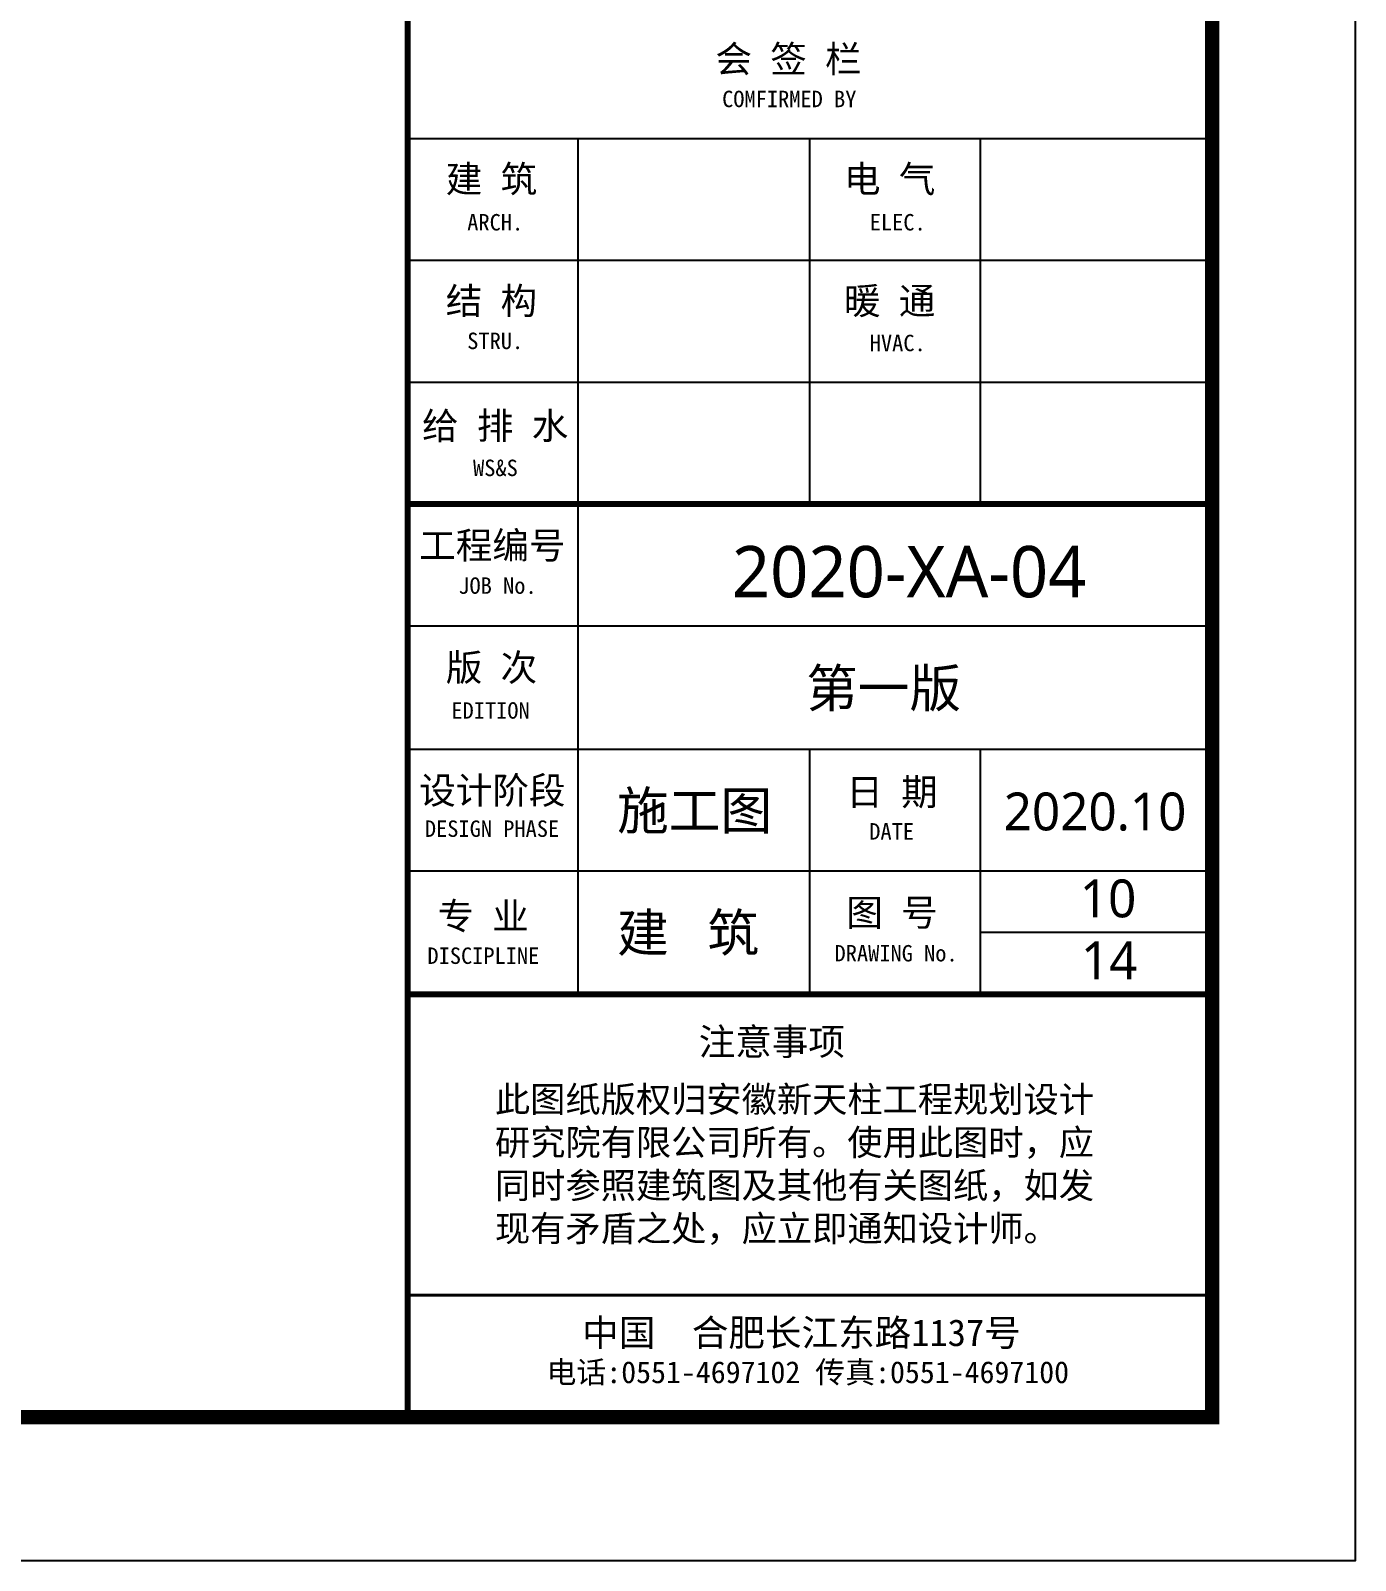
# Model space of a CAD drawing. Extents: x -522490 to 417652, y 450811 to 1108047.
# Drawn here: x 393513 to 402752, y 590586 to 601261 of the extents above; entities that cross this region are included whole.
import ezdxf

# ---------------------------------------------------------------- set-up
doc = ezdxf.new("R2010")
doc.units = 0
doc.header["$LTSCALE"] = 1000
doc.header["$MEASUREMENT"] = 0
for name, color, linetype in [('46', 7, 'Continuous'), ('PUB_TEXT', 7, 'Continuous'), ('PUB_TITLE', 4, 'Continuous')]:
    doc.layers.add(name, color=color, linetype=linetype)
doc.styles.add('-黑体', font='', dxfattribs={"width": 0.8})
doc.styles.add('TQ', font='')
doc.styles.get('-黑体').set_extended_font_data('Microsoft YaHei')
doc.styles.get('TQ').set_extended_font_data('SimSun')

# ---------------------------------------------------------------- blocks, each defined once
blk = doc.blocks.new('ly')
at = {"layer": 'PUB_TEXT', "insert": (-5884, 1715), "char_height": 212, "width": 5144.75, "attachment_point": 1, "style": 'TQ'}
blk.add_mtext('此图纸版权归安徽新天柱工程规划设计研究院有限公司所有。使用此图时，应同时参照建筑图及其他有关图纸，如发现有矛盾之处，应立即通知设计师。', dxfattribs=at)

msp = doc.modelspace()

# ---------------------------------------------------------------- linework, layer by layer
at = {"layer": 'PUB_TEXT'}
for p, q in [((401752.5, 591585.6), (401752.5, 592073.1)), ((401754.9, 591585.4), (400974.6, 591585.4))]:
    msp.add_line(p, q, dxfattribs=at)
at = {"layer": 'PUB_TITLE'}
for p, q in [((396142.5, 600507.6), (401752.5, 600507.6)), ((397332.1, 597957.6), (397332.1, 600507.6)), ((398947.1, 597957.6), (398947.1, 600507.6)), ((400137.1, 597957.6), (400137.1, 600507.6)), ((396142.5, 599657.6), (401752.5, 599657.6)), ((396142.5, 598807.6), (401752.5, 598807.6)), ((397332.7, 594535.5), (397332.7, 597957.6)), ((396142.5, 597107.6), (401752.5, 597107.6)), ((396142.5, 596246.6), (401752.5, 596246.6)), ((398947.1, 594535.5), (398947.1, 596246.6)), ((400137.1, 594535.5), (400137.1, 596246.6)), ((396142.5, 595396.6), (401769.7, 595396.6)), ((401752.5, 594966), (400137.1, 594966))]:
    msp.add_line(p, q, dxfattribs=at)
at = {"layer": 'PUB_TITLE', "lineweight": 40}
for p, q in [((396142.5, 597957.6), (401752.5, 597957.6)), ((396142.5, 592435.6), (401752.5, 592435.6))]:
    msp.add_line(p, q, dxfattribs=at)
at = {"layer": 'PUB_TITLE'}
msp.add_lwpolyline([(343352.5, 590585.6), (402752.5, 590585.6), (402752.5, 632585.6), (343352.5, 632585.6)], close=True, dxfattribs=at)
at = {"layer": 'PUB_TITLE', "const_width": 100}
msp.add_lwpolyline([(345852.5, 591585.6), (401752.5, 591585.6), (401752.5, 631585.6), (345852.5, 631585.6)], close=True, dxfattribs=at)
at = {"layer": 'PUB_TITLE', "lineweight": 40, "const_width": 42.5}
for points in [[(396142.5, 631585.6), (396142.5, 591585.6)], [(396142.5, 594535.5), (401724.9, 594535.5)]]:
    msp.add_lwpolyline(points, dxfattribs=at)
at = {"layer": 'PUB_TITLE', "const_width": 42.5}
msp.add_lwpolyline([(396142.5, 597957.6), (401752.5, 597957.6)], dxfattribs=at)

# ---------------------------------------------------------------- block references
at = {"layer": 'PUB_TEXT', "xscale": 0.849999999627471, "yscale": 0.8500000000931323, "zscale": 0.85}
msp.add_blockref('ly', (401752.5, 592435.6), dxfattribs=at)

# ---------------------------------------------------------------- texts
at = {"layer": '46', "linetype": 'Continuous', "style": '-黑体'}
for s, height, p in [('2020-XA-04', 358.13, (398403.8, 597305.9, 353913.7)), ('第一版', 264.33, (398921.4, 596540)), ('施工图', 264.33, (397603.1, 595685.5)), ('2020.10', 264.33, (400299.7, 595679.5)), ('10', 264.33, (400830.7, 595072.8)), ('建   筑', 264.33, (397603.1, 594833)), ('14', 264.33, (400838.7, 594640.5))]:
    msp.add_text(s, height=height, dxfattribs=at).set_placement(p)
at = {"layer": 'PUB_TEXT', "style": 'TQ'}
for s, height, p in [(' 工程编号', 187, (396095.8, 597575.1)), ('      JOB No.', 114.75, (396027.3, 597330.4)), ('  版 次', 187, (396153.8, 596722.9)), ('     EDITION', 114.75, (396056.9, 596459)), (' 设计阶段', 187, (396095.8, 595865.1)), ('日 期', 187, (399202.1, 595854.5)), ('     DESIGN PHASE', 114.75, (395872.2, 595634.3)), ('         DATE', 114.75, (398659.4, 595615.3)), ('  专 业', 187, (396095.8, 594988.4)), ('图 号', 187, (399202.1, 595012.6)), ('     DISCIPLINE', 114.75, (395889.9, 594747.8)), ('     DRAWING No.', 114.75, (398729.4, 594765.1)), ('注意事项', 187, (398172.1, 594111.7)), ('  中国  合肥长江东路1137号', 187, (397105.2, 592081.2)), ('电话:0551-4697102 传真:0551-4697100', 153, (397110.5, 591822.5))]:
    msp.add_text(s, height=height, dxfattribs=at).set_placement(p)
at = {"layer": 'PUB_TEXT', "attachment_point": 1, "style": 'TQ'}
for s, insert, char_height, width in [('会 签 栏', (398288.9, 601156.2), 187, 2223.6), ('COMFIRMED BY', (398335.7, 600840.9), 114.75, 2399.55), ('建 筑', (396408, 600318.2), 187, 2006), ('电 气', (399185.5, 600318.2), 187, 2006), ('   ARCH.', (396323.7, 599980.6), 114.75, 2399.55), ('   ELEC.', (399131, 599980.6), 114.75, 2399.55), ('结 构', (396408, 599468.2), 187, 2006), ('暖 通', (399185.5, 599468.2), 187, 2006), ('   STRU.', (396323.7, 599152.9), 114.75, 2399.55), ('   HVAC.', (399131, 599138.1), 114.75, 2399.55), ('给 排 水', (396243, 598596.7), 187, 2223.6), ('   WS&S', (396364.3, 598266.6), 114.75, 2441.2)]:
    msp.add_mtext(s, dxfattribs=dict(at, insert=insert, char_height=char_height, width=width))

doc.saveas('drawing.dxf')
